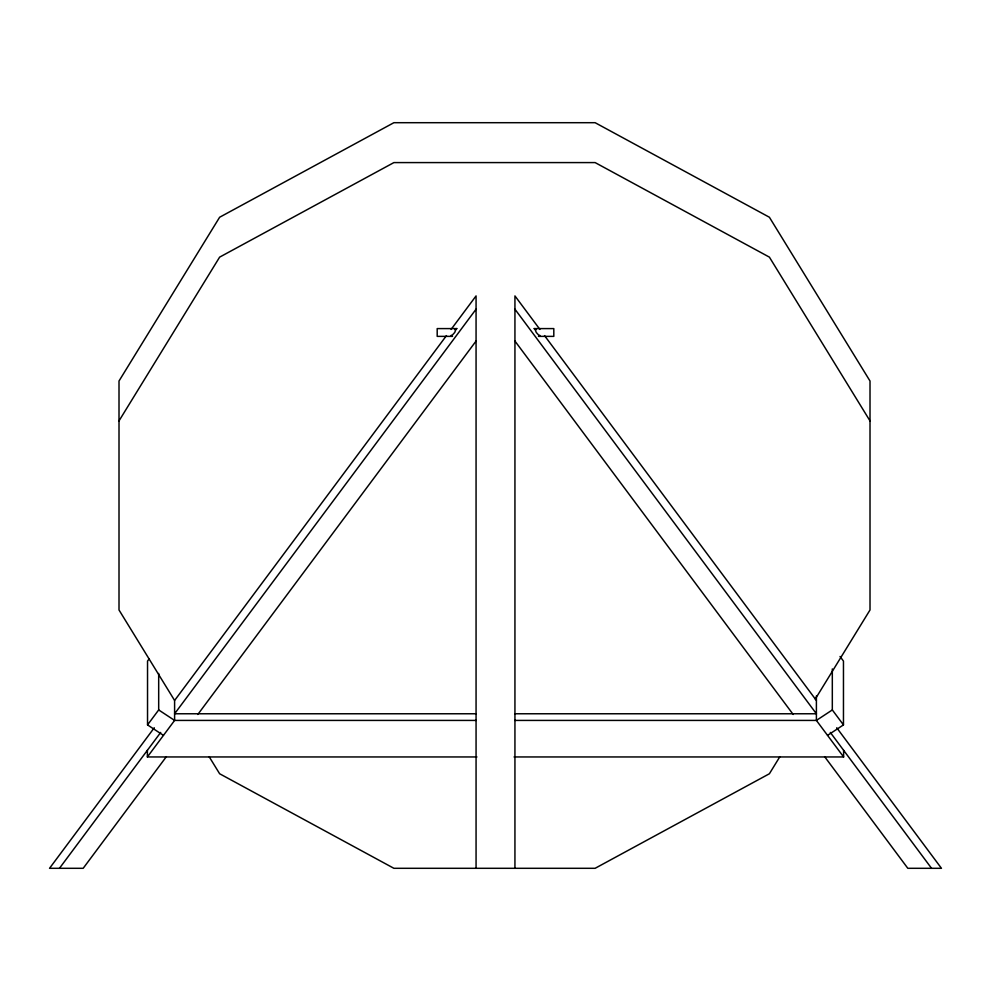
<?xml version="1.0" encoding="UTF-8"?>
<svg xmlns="http://www.w3.org/2000/svg" width="991" height="991" viewBox="0 0 991 991"><rect width="100%" height="100%" fill="white"/><g stroke="black" fill="none" stroke-linecap="round" stroke-linejoin="round"><path stroke-width="1.49" d="M451.301 335.231L451.202 336.37L454.696 332.48L456.318 328.591L454.919 329.73M119.007 420.902L219.63 257.14L393.898 162.586L595.12 162.586L769.4 257.14L870.011 420.902M779.855 756.715L769.4 773.748L595.12 868.302L393.898 868.302L219.63 773.748L209.163 756.715M815.271 699.076L870.011 609.985L870.011 381.015L769.4 217.252L595.12 122.698L393.898 122.698L219.63 217.252L119.007 381.015L119.007 609.985L174.552 700.389M149.245 658.78L147.535 661.084L147.535 724.904L163.453 735.372M147.535 724.904L158.684 709.94L158.684 673.471M154.274 727.766L49.55 868.302L83.182 868.302L166.389 756.641M446.47 335.615L174.602 700.476L174.602 720.42L147.386 756.951L476.931 756.951M451.091 329.421L476.064 295.913L476.064 868.302M59.46 868.302L160.691 732.436M476.064 309.204L174.602 713.768L476.163 713.768M197.816 714.461L476.064 341.053M832.316 668.913L832.316 709.94L816.398 720.42L514.837 720.42M827.547 735.372L843.465 724.904L843.465 661.084L840.034 656.476M457.136 328.591L437.192 328.591L437.192 336.37L452.528 336.37M533.864 328.591L553.808 328.591L553.808 336.37L538.472 336.37M514.837 713.768L816.398 713.768L514.936 309.204M476.163 720.42L174.602 720.42L158.684 709.94M514.069 756.951L843.614 756.951L843.614 750.298M536.081 329.73L534.682 328.591L536.304 332.48L539.798 336.37L539.699 335.231M832.316 709.94L843.465 724.904M539.909 329.421L514.936 295.913L514.936 868.302M544.53 335.615L816.398 700.476M836.726 727.766L941.45 868.302L907.818 868.302L824.611 756.641M830.309 732.436L931.54 868.302M843.614 756.951L816.398 720.42L816.398 695.93M514.936 341.053L793.184 714.461M147.386 750.298L147.386 756.951"/></g></svg>
